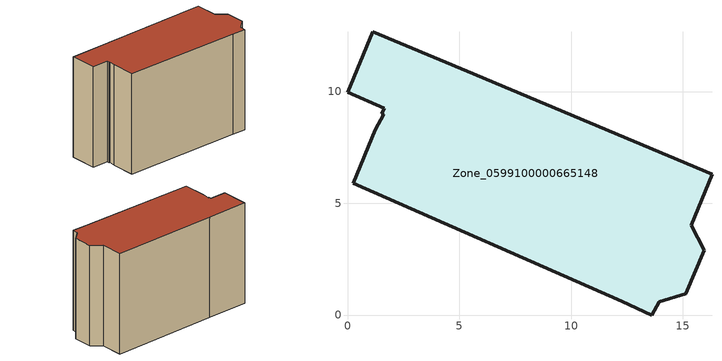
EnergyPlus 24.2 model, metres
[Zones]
Zone_0599100000665148
 floor ground (C_G): 1.14,12.67 5.37,10.91 16.31,6.31 15.37,4.03 15.96,2.89 15.13,0.95 13.95,0.59 13.62,0 12.26,0.62 0.26,5.91 1.24,8.29 1.61,8.98 1.54,9.01 1.64,9.25 0,9.98 z0
 wall outside (C_F): 5.37,10.91 1.14,12.67 0,9.98 1.64,9.25 1.54,9.01 1.61,8.98 1.24,8.29 0.26,5.91 12.26,0.62 13.62,0 13.95,0.59 15.13,0.95 15.96,2.89 15.37,4.03 16.31,6.31 5.37,10.91 z0:11.03
 roof outside (C_R): 1.61,8.98 1.24,8.29 0.26,5.91 12.26,0.62 13.62,0 13.95,0.59 15.13,0.95 15.96,2.89 15.37,4.03 16.31,6.31 5.37,10.91 1.14,12.67 0,9.98 1.64,9.25 1.54,9.01 z11.03
[BUILDING]
Pand.0599100000665148: North Axis=0; Terrain=City; Loads Convergence Tolerance Value=0.04; Temperature Convergence Tolerance Value=0.4; Solar Distribution=FullExterior; Maximum Number of Warmup Days=25; Minimum Number of Warmup Days=1
[Site:Location]
Rotterdam.The.Hague.AP_ZH_NLD Design_Conditions: Latitude=51.96; Longitude=4.45; Time Zone=1; Elevation=-4.5
[SITE:GROUNDTEMPERATURE:BUILDINGSURFACE]
18, 18, 18, 18, 18, 18, 18, 18, 18, 18, 18, 18
[MATERIAL] Thermal Absorptance=0.9; Solar Absorptance=0.7; Visible Absorptance=0.7
Name | Roughness | Thickness | Conductivity | Density | Specific Heat
G.TI.1946 | MediumSmooth | 0.15 | 1 | 540 | 1210
F.TI.1946 | Rough | 0.3 | 0.857143 | 1920 | 840
R.TI.1946 | MediumRough | 0.2 | 0.1 | 1500 | 1000
[CONSTRUCTION]
C_G: G.TI.1946
C_F: F.TI.1946
C_R: R.TI.1946
[ZONE]
Zone_0599100000665148: Type=1; Multiplier=1; Ceiling Height=Autocalculate; Volume=Autocalculate; Floor Area=autocalculate; Part of Total Floor Area=Yes
[ZONEINFILTRATION:DESIGNFLOWRATE]
Infil_Zone_0599100000665148: Zone or ZoneList or Space or SpaceList=Zone_0599100000665148; Schedule=AlwaysOn; Design Flow Rate Calculation Method=Flow/Area; Flow Rate per Floor Area=0.003; Constant Term Coefficient=1; Temperature Term Coefficient=0; Velocity Term Coefficient=0; Velocity Squared Term Coefficient=0
[HVACTEMPLATE:ZONE:IDEALLOADSAIRSYSTEM]
Zone_0599100000665148: Maximum Heating Supply Air Temperature=50; Minimum Cooling Supply Air Temperature=13; Maximum Heating Supply Air Humidity Ratio=0.0156; Minimum Cooling Supply Air Humidity Ratio=0.0077; Heating Limit=NoLimit; Cooling Limit=NoLimit; Dehumidification Control Type=ConstantSensibleHeatRatio; Cooling Sensible Heat Ratio=0.7; Dehumidification Setpoint=60; Humidification Control Type=None; Humidification Setpoint=30; Outdoor Air Method=None; Outdoor Air Flow Rate per Person=0.00944; Outdoor Air Flow Rate per Zone Floor Area=0; Outdoor Air Flow Rate per Zone=0; Demand Controlled Ventilation Type=None; Outdoor Air Economizer Type=NoEconomizer; Heat Recovery Type=None; Sensible Heat Recovery Effectiveness=0.7; Latent Heat Recovery Effectiveness=0.65
[ZONECONTROL:THERMOSTAT]
ThermostatControl_Zone_0599100000665148: Zone or ZoneList=Zone_0599100000665148; Control Type Schedule=DualSetpointControlType; Control 1=Thermostat_Zone_0599100000665148; Temperature Difference Between Cutout And Setpoint=0
[THERMOSTATSETPOINT:DUALSETPOINT]
Thermostat_Zone_0599100000665148: Heating Setpoint Temperature Schedule=HeatingSetpoint_Zone_0599100000665148; Cooling Setpoint Temperature Schedule=CoolingSetpoint_Zone_0599100000665148
[SCHEDULE:COMPACT]
HeatingSetpoint_Zone_0599100000665148: Through: 12/31, For: AllDays, Until: 24:00, 21
CoolingSetpoint_Zone_0599100000665148: Through: 12/31, For: AllDays, Until: 24:00, 24
DualSetpointControlType: Through: 12/31, For: AllDays, Until: 24:00, 4
AlwaysOn: Through: 12/31, For: AllDays, Until: 24:00, 1
